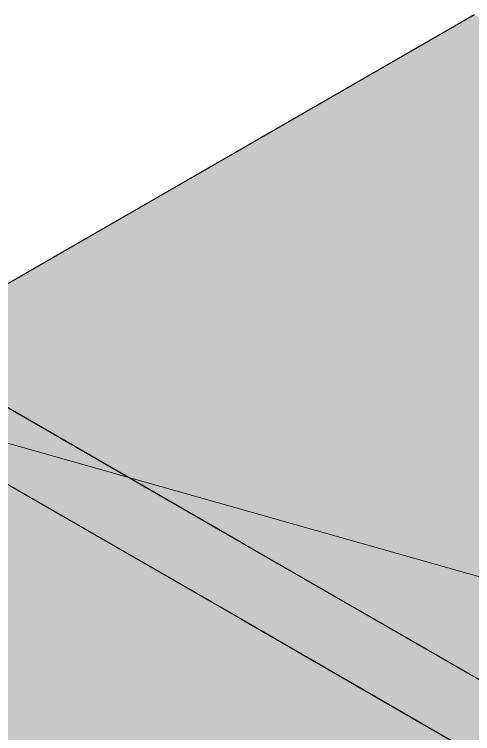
# Model space of a CAD drawing. Header units: metres. Extents: x 0 to 34.2, y 0 to 17.8.
# Drawn here: x 6.722 to 7.62, y 8.514 to 9.925 of the extents above; entities that cross this region are included whole.
import ezdxf

# ---------------------------------------------------------------- set-up
doc = ezdxf.new("R2010")
doc.units = ezdxf.units.M
doc.header["$LTSCALE"] = 0.25
doc.layers.add('ISO-ARISTAS', color=8, linetype='CONTINUOUS')
doc.layers.add('ISO-CONCRETO-SUP', color=254, linetype='CONTINUOUS', true_color=0xe8e8e8)
doc.layers.add('LLAMADAS', color=30, linetype='CONTINUOUS', lineweight=18)

msp = doc.modelspace()

# ---------------------------------------------------------------- linework, layer by layer
at = {"layer": 'ISO-ARISTAS', "color": 250}
for p, q in [((7.0608, 9.6), (7.6237, 9.925)), ((6.4979, 9.275), (7.0608, 9.6)), ((7.1685, 8.8878), (6.4979, 9.275)), ((7.1685, 8.8878), (6.4979, 9.275)), ((6.4979, 9.125), (7.1685, 8.7378)), ((6.4979, 9.125), (7.1685, 8.7378)), ((7.8391, 8.5006), (7.1685, 8.8878)), ((7.8391, 8.5006), (7.1685, 8.8878)), ((7.1685, 8.7378), (7.8391, 8.3506)), ((7.1685, 8.7378), (7.8391, 8.3506))]:
    msp.add_line(p, q, dxfattribs=at)
at = {"layer": 'ISO-CONCRETO-SUP', "true_color": 0xc9c7c0}
for points in [[(7.6237, 9.925), (8.2943, 9.5378), (7.0608, 9.6), (7.7314, 9.2128)], [(7.0608, 9.6), (7.7314, 9.2128), (6.4979, 9.275), (7.1685, 8.8878)], [(7.7314, 9.2128), (8.402, 8.8256), (7.1685, 8.8878), (7.8391, 8.5006)]]:
    msp.add_solid(points, dxfattribs=at)
at = {"layer": 'ISO-CONCRETO-SUP', "true_color": 0xb5b3ad}
for points in [[(6.4979, 9.125), (7.1685, 8.7378), (6.4979, 9.275), (7.1685, 8.8878)], [(7.1685, 8.7378), (7.8391, 8.3506), (7.1685, 8.8878), (7.8391, 8.5006)]]:
    msp.add_solid(points, dxfattribs=at)
at = {"layer": 'ISO-CONCRETO-SUP', "true_color": 0xb9c7a5}
for points in [[(6.4979, 9.125), (7.1685, 8.7378), (5.805, 8.725), (6.4757, 8.3378)], [(7.1685, 8.7378), (7.8391, 8.3506), (6.4757, 8.3378), (7.1463, 7.9506)]]:
    msp.add_solid(points, dxfattribs=at)
at = {"layer": 'LLAMADAS'}
msp.add_line((18.48, 5.7486), (6.4, 9.1715), dxfattribs=at)

doc.saveas('drawing.dxf')
